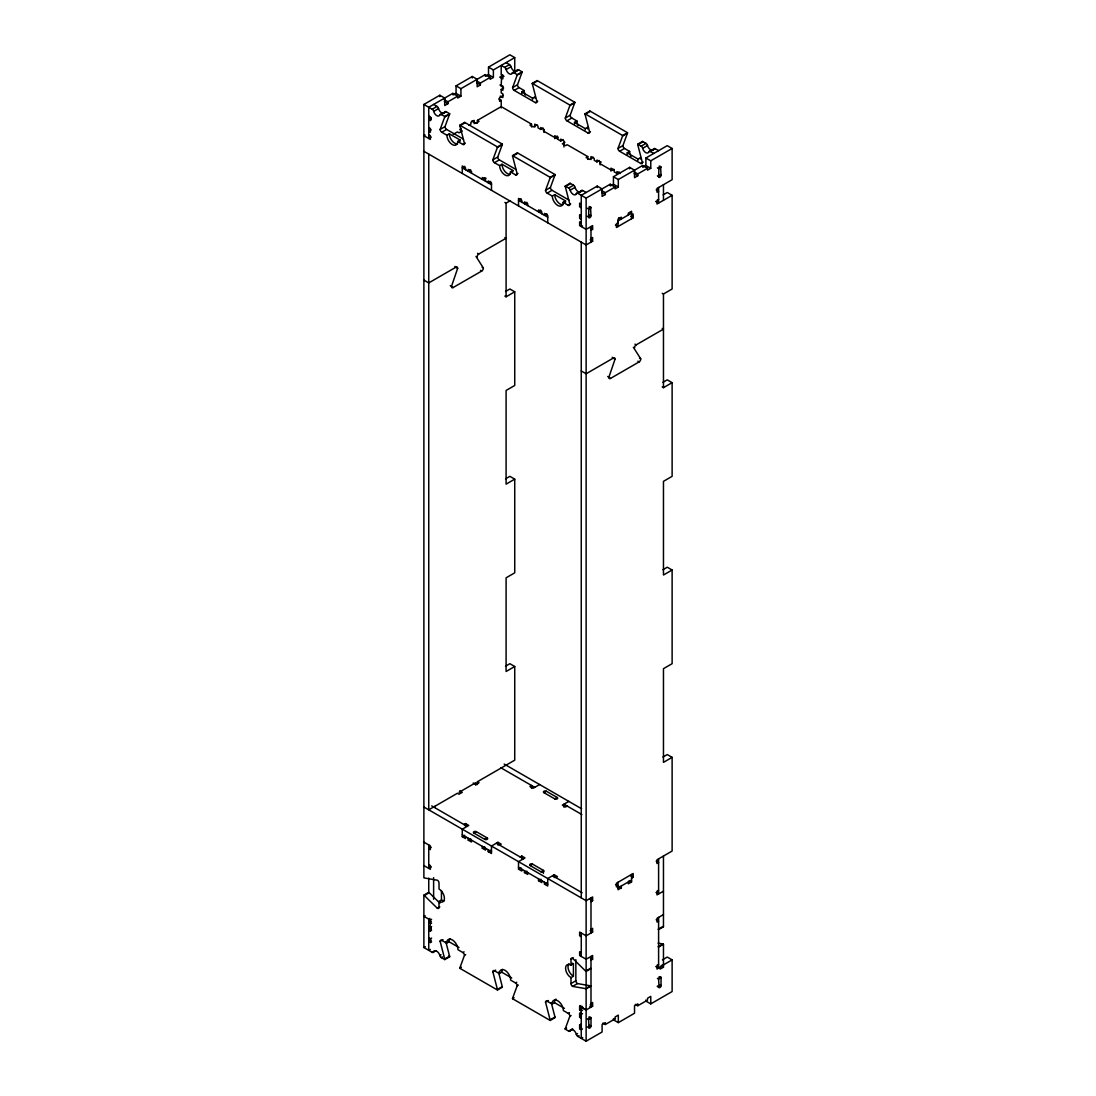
<?xml version="1.0" encoding="UTF-8"?>
<svg xmlns="http://www.w3.org/2000/svg" width="1096" height="1096" viewBox="0 0 1096 1096"><rect width="100%" height="100%" fill="white"/><g stroke="black" fill="none" stroke-linecap="round" stroke-linejoin="round"><path stroke-width="1.5" d="M431.18 119.793L431.262 117.615M502.886 86.063A1.726 1 -60 0 1 501.215 85.707L501.584 76.624A1.959 1.137 -60 0 1 503.187 75.638L503.598 75.967M589.785 214.898L590.991 215.611L588.566 217.008L588.922 207.925A1.959 1.137 -60 0 1 590.525 206.925L590.991 215.611A1.726 1 -60 0 1 589.785 217.72A1.726 1 -60 0 1 588.566 217.008L587.346 216.309M590.991 1026.13L590.634 1027.185A1.959 1.137 -60 0 1 589.032 1028.171L588.566 1019.499A1.726 1 -60 0 1 589.785 1017.389A1.726 1 -60 0 1 590.991 1018.088L590.991 1026.13L589.47 1025.253M659.819 174.47L661.039 175.168L658.6 176.579L658.97 167.483A1.959 1.137 -60 0 1 660.573 166.496L661.039 175.168A1.726 1 -60 0 1 659.819 177.278A1.726 1 -60 0 1 658.6 176.579L657.381 175.881M661.039 985.688L660.669 986.756A1.959 1.137 -60 0 1 659.066 987.743L658.6 979.057A1.726 1 -60 0 1 659.819 976.961A1.726 1 -60 0 1 661.039 977.659L661.039 985.688L659.819 984.989M475.979 256.409L483.322 267.945A2.288 1.329 -60 0 1 481.719 271.041L453.1 287.563A2.288 1.329 -60 0 1 451.511 286.316L457.635 268.397A2.288 1.329 -60 0 0 456.032 267.15L454.813 266.438M633.365 347.268L640.708 358.803A2.288 1.329 -60 0 1 639.105 361.913L610.486 378.435A2.288 1.329 -60 0 1 608.883 377.175L615.02 359.269A2.288 1.329 -60 0 0 613.418 358.008L612.198 357.31M446.894 135.219L449.319 133.808L460.142 140.055L457.703 141.466A7.645 4.411 60 0 1 452.305 144.59A7.645 4.411 60 0 1 446.894 135.219L441.757 132.26A2.288 1.329 60 0 1 440.126 129.438L444.702 116.998A2.288 1.329 60 0 0 444.771 116.505L449.634 113.696L446.209 111.724A2.288 1.329 60 0 0 444.688 112.093A4.59 2.644 60 0 1 441.62 112.82A4.59 2.644 60 0 1 438.564 108.559A2.288 1.329 60 0 0 437.03 106.422L433.619 104.449M440.126 129.438L445.003 126.629L449.565 114.189A2.288 1.329 60 0 0 449.634 113.696M537.752 101.188L535.314 102.586L514.23 90.406A2.288 1.329 60 0 1 512.599 87.598L517.175 75.158A2.288 1.329 60 0 0 517.244 74.665L522.107 71.857L518.682 69.884A2.288 1.329 60 0 0 517.161 70.24A4.59 2.644 60 0 1 514.093 70.98A4.59 2.644 60 0 1 511.037 66.719A2.288 1.329 60 0 0 509.503 64.582L506.092 62.609M512.599 87.598L517.476 84.789L522.039 72.35A2.288 1.329 60 0 0 522.107 71.857M499.598 165.647L502.023 164.249L512.846 170.483L510.407 171.894A7.645 4.411 60 0 1 505.009 175.018A7.645 4.411 60 0 1 499.598 165.647L494.46 162.688A2.288 1.329 60 0 1 492.83 159.865L497.406 147.439A2.288 1.329 60 0 0 497.474 146.933L502.338 144.124L464.704 122.396L459.827 125.204A2.288 1.329 60 0 0 459.895 125.78L464.471 143.494A2.288 1.329 60 0 1 462.841 144.425L457.703 141.466M492.83 159.865L497.707 157.057L502.269 144.617A2.288 1.329 60 0 0 502.338 144.124M590.456 131.616L588.018 133.013L566.933 120.834A2.288 1.329 60 0 1 565.303 118.026L569.879 105.586A2.288 1.329 60 0 0 569.947 105.093L574.811 102.284L537.163 80.556L532.3 83.365A2.288 1.329 60 0 0 532.368 83.94L536.944 101.654A2.288 1.329 60 0 1 535.314 102.586M565.303 118.026L570.18 115.217L574.742 102.777A2.288 1.329 60 0 0 574.811 102.284M552.302 196.074L554.727 194.677L565.55 200.911L563.111 202.322A7.645 4.411 60 0 1 557.713 205.445A7.645 4.411 60 0 1 552.302 196.074L547.164 193.115A2.288 1.329 60 0 1 545.534 190.293L550.11 177.867A2.288 1.329 60 0 0 550.178 177.36L555.042 174.552L517.408 152.823L512.531 155.632A2.288 1.329 60 0 0 512.599 156.207L517.175 173.922A2.288 1.329 60 0 1 515.545 174.853L510.407 171.894M545.534 190.293L550.411 187.484L554.973 175.045A2.288 1.329 60 0 0 555.042 174.552M643.16 162.044L640.722 163.441L619.637 151.275A2.288 1.329 60 0 1 618.007 148.453L622.583 136.014A2.288 1.329 60 0 0 622.651 135.52L627.515 132.712L589.867 110.984L585.004 113.792A2.288 1.329 60 0 0 585.072 114.368L589.648 132.082A2.288 1.329 60 0 1 588.018 133.013M618.007 148.453L622.884 145.645L627.446 133.205A2.288 1.329 60 0 0 627.515 132.712M498.557 972.234L502.269 986.633A2.288 1.329 60 0 1 502.338 987.208L497.474 990.017L459.827 968.289A2.288 1.329 60 0 1 459.895 967.782L464.471 955.342L465.69 954.643M551.261 1002.662L554.973 1017.061A2.288 1.329 60 0 1 555.042 1017.636L550.178 1020.445L512.531 998.716A2.288 1.329 60 0 1 512.599 998.209L517.175 985.77L518.394 985.071M615.473 1018.636L605.335 1024.5L605.335 1022.623L602.088 1024.5L602.088 1031.994L586.127 1041.2L577.839 1036.419A2.288 1.329 60 0 1 576.304 1034.282A4.59 2.644 60 0 0 573.249 1030.021A4.59 2.644 60 0 0 570.194 1030.747A2.288 1.329 60 0 1 568.66 1031.117L565.235 1029.144A2.288 1.329 60 0 1 565.303 1028.637L569.879 1016.198L571.098 1015.499M439.893 903.186L429.207 892.692A2.288 1.329 60 0 0 428.742 892.35L423.878 895.158A2.288 1.329 60 0 1 424.344 895.514L437.4 908.324A2.288 1.329 60 0 0 439.017 907.392L439.017 901.46A7.645 4.411 60 0 0 444.428 898.336A7.645 4.411 60 0 0 439.017 888.966L439.017 883.034A2.288 1.329 60 0 0 437.4 880.225L424.344 877.965A2.288 1.329 60 0 1 423.878 877.773L423.878 104.449L439.839 95.242L444.702 98.051L444.702 105.545L447.949 103.668L447.949 101.791L457.676 96.174L457.676 98.051L460.923 96.174L460.923 88.68L456.059 85.872L456.059 93.366L460.923 96.174M456.059 85.872L472.28 76.501L477.157 79.309L477.157 86.803L480.391 84.926L480.391 83.063L490.131 77.432L490.131 79.309L493.378 77.432L493.378 69.939L514.736 57.608L514.736 71.267M493.378 77.432L488.515 74.624L488.515 67.13L509.873 54.8L514.736 57.608M457.676 96.174L452.812 93.366L428.742 107.257L428.742 138.48L431.18 137.082M460.923 88.68L485.268 74.624L490.131 77.432M453.621 94.763L456.059 93.366M485.87 76.145L488.515 74.624M423.878 104.449L432.167 109.23L437.03 106.422M500.242 77.35L502.845 78.844L502.845 75.09L501.215 74.158L501.215 65.418L504.64 67.39L509.503 64.582M432.167 109.23A2.288 1.329 60 0 1 433.701 111.367L438.564 108.559M504.64 67.39A2.288 1.329 60 0 1 506.174 69.528L511.037 66.719M431.18 118.341L428.742 119.752L430.372 120.683L430.372 116.943L428.742 115.998M433.701 111.367A4.59 2.644 60 0 0 436.756 115.628A4.59 2.644 60 0 0 439.811 114.902L444.688 112.093M506.174 69.528A4.59 2.644 60 0 0 509.229 73.788A4.59 2.644 60 0 0 512.284 73.062L517.161 70.24M439.811 114.902A2.288 1.329 60 0 1 441.346 114.532L446.209 111.724M512.284 73.062A2.288 1.329 60 0 1 513.819 72.692L518.682 69.884M444.702 116.998L449.565 114.189M517.175 75.158L522.039 72.35M431.18 129.89L428.742 131.301L430.372 132.232L430.372 128.492L428.742 127.547M500.242 96.078L502.845 97.571L502.845 93.831L501.215 92.9L501.215 89.461L503.653 88.05M425.097 134.972L423.878 135.671L430.372 139.425L430.372 135.671L428.742 134.739M503.379 95.393L499.598 97.571L499.598 101.325L501.215 100.394L501.215 107.997M441.757 132.26L446.62 129.438L463.498 139.178M514.23 90.406L519.093 87.598L524.231 90.571A7.645 4.411 60 0 0 525.354 95.037M459.895 125.78L464.773 122.971A2.288 1.329 60 0 1 464.704 122.396M532.368 83.94L537.232 81.131A2.288 1.329 60 0 1 537.163 80.556M521.929 93.407A7.645 4.411 60 0 1 521.792 91.968L524.231 90.571M460.868 128.054L460.663 131.917M453.21 134.356L457.416 131.931L459.032 132.863L462.279 130.986L459.676 129.492M468.745 125.382L470.938 124.108L470.938 122.245L474.184 120.368L474.184 123.643M477.418 123.177L477.418 120.368L501.215 106.627L531.505 124.122L531.505 126.931M475.609 123.286L479.048 121.314L477.418 120.368M532.478 99.503A7.645 4.411 60 0 0 532.615 98.215L535.054 96.818A7.645 4.411 60 0 1 534.917 98.092M462.841 144.425L465.279 143.028M531.505 124.122L529.889 125.054L533.122 126.931L537.026 124.684M497.406 147.439L502.269 144.617M569.879 105.586L574.742 102.777M464.868 166.332L462.279 167.839L491.488 184.69M470.664 169.866L468.225 171.264L468.225 169.401L471.472 171.264L471.472 173.141M534.752 127.122L534.752 124.122L537.999 125.999L537.999 127.862L540.698 129.424L543.137 128.027M494.46 162.688L499.324 159.865L516.202 169.62M566.933 120.834L571.797 118.026L576.934 120.998A7.645 4.411 60 0 0 578.058 125.465M512.599 156.207L517.476 153.399A2.288 1.329 60 0 1 517.408 152.823M585.072 114.368L589.936 111.559A2.288 1.329 60 0 1 589.867 110.984M574.633 123.834A7.645 4.411 60 0 1 574.496 122.396L576.934 120.998M484.72 177.977L482.295 179.388L482.295 177.511L485.528 179.388L485.528 181.265M490.666 181.415L488.241 182.827L488.241 180.95L491.488 182.827L491.488 190.32M554.754 138.671L554.754 135.671L558.001 137.548L558.001 139.425L560.714 140.987L563.139 139.576M585.182 129.931A7.645 4.411 60 0 0 585.319 128.643L587.757 127.246A7.645 4.411 60 0 1 587.525 128.903M564.933 142.288L562.33 143.795L565.577 145.658L567.194 144.727L587.757 156.591L587.757 159.4M515.545 174.853L517.983 173.456M504.872 202.418L506.092 203.116L510.407 200.623M550.11 177.867L554.973 175.045M622.583 136.014L627.446 133.205M587.757 156.591L586.127 157.536L589.374 159.4L593.265 157.153M521.121 198.814L518.518 200.308L547.726 217.172M526.902 202.335L524.477 203.746L524.477 201.87L527.724 203.746L527.724 205.61M590.991 159.591L590.991 156.591L594.238 158.468L594.238 160.345L596.95 161.907L599.375 160.496M547.164 193.115L552.028 190.293L568.906 200.047M619.637 151.275L624.501 148.453L629.638 151.426A7.645 4.411 60 0 0 631.022 156.386M563.111 202.322L568.249 205.281A2.288 1.329 60 0 0 569.879 204.349L565.303 186.635A2.288 1.329 60 0 1 565.235 186.06L570.112 183.251L573.523 185.224A2.288 1.329 60 0 1 575.058 187.361A4.59 2.644 60 0 0 578.113 191.622A4.59 2.644 60 0 0 581.181 190.896A2.288 1.329 60 0 1 582.702 190.526L586.127 192.499M640.722 163.441A2.288 1.329 60 0 0 642.352 162.509L637.776 144.795A2.288 1.329 60 0 1 637.708 144.22L642.571 141.411L645.996 143.384A2.288 1.329 60 0 1 647.531 145.521A4.59 2.644 60 0 0 650.586 149.782A4.59 2.644 60 0 0 653.654 149.056A2.288 1.329 60 0 1 655.175 148.686L658.6 150.659M565.303 186.635L570.18 183.827A2.288 1.329 60 0 1 570.112 183.251M637.776 144.795L642.64 141.987A2.288 1.329 60 0 1 642.571 141.411M627.337 154.262A7.645 4.411 60 0 1 627.2 152.823L629.638 151.426M565.235 186.06L568.66 188.033L573.523 185.224M637.708 144.22L641.133 146.193L645.996 143.384M568.66 188.033A2.288 1.329 60 0 1 570.194 190.17L575.058 187.361M641.133 146.193A2.288 1.329 60 0 1 642.667 148.33L647.531 145.521M570.194 190.17A4.59 2.644 60 0 0 573.249 194.43A4.59 2.644 60 0 0 576.304 193.704L581.181 190.896M642.667 148.33A4.59 2.644 60 0 0 645.722 152.591A4.59 2.644 60 0 0 648.777 151.864L653.654 149.056M576.304 193.704A2.288 1.329 60 0 1 577.839 193.334L582.702 190.526M648.777 151.864A2.288 1.329 60 0 1 650.312 151.495L655.175 148.686M637.886 160.359A7.645 4.411 60 0 0 638.023 159.071L640.461 157.673A7.645 4.411 60 0 1 640.324 158.947M546.918 213.884L544.479 215.296L544.479 213.419L547.726 215.296L547.726 222.789M611.006 171.14L611.006 168.14L614.253 170.017L614.253 171.894L616.952 173.456L619.391 172.045M456.032 267.15L428.742 282.905L423.878 280.083M477.198 257.108A2.288 1.329 -60 0 1 478.801 253.998L506.092 238.243L504.872 237.544M618.308 187.032L613.445 184.224L613.445 176.73L618.308 179.539L618.308 187.032L615.062 188.909L615.062 187.032L605.335 192.663L605.335 194.526L602.088 196.403L602.088 188.909L597.21 186.101L581.264 195.307L581.264 226.53L582.483 225.831M613.445 176.73L629.666 167.359L634.529 170.181L634.529 177.675L637.776 175.798L637.776 173.922L647.517 168.305L647.517 170.181L650.764 168.305L650.764 160.811L672.122 148.481L672.122 179.703L656.984 188.444L656.984 192.184L658.6 191.252L656.162 189.841M650.764 168.305L645.887 165.496L645.887 158.002L667.259 145.658L672.122 148.481M568.249 205.281L570.687 203.883M577.839 193.334L586.127 198.116L610.198 184.224L615.062 187.032M618.308 179.539L642.64 165.496L647.517 168.305M610.801 185.745L613.445 184.224M643.051 167.126L645.887 165.496M588.566 209.213L590.991 207.802M658.6 168.77L661.039 167.359M590.991 230.283L592.621 229.352L592.621 225.598L586.127 229.352L579.633 225.598L579.633 221.858L581.264 222.789M618.034 220.913L631.556 213.104M663.121 194.883L667.259 192.499L672.122 195.307L672.122 288.988L663.464 293.988L662.244 293.276M590.991 238.407L592.621 237.462L592.621 241.216L586.127 244.956L423.878 151.289M618.048 222.776L616.432 223.721L616.432 227.461L633.187 217.789L633.187 214.035L631.57 214.98M658.6 199.376L656.984 200.308L656.984 204.048L672.122 195.307M505.544 291.481L509.873 288.988L514.736 291.796L514.736 385.477L506.092 390.464L506.092 484.144L514.736 479.144L514.736 572.824L506.092 577.825L506.092 671.492L514.736 666.505L514.736 760.172L477.418 781.722L477.418 784.531M504.872 296.098L506.092 296.797L514.736 291.796M613.418 358.008L586.127 373.763L581.264 370.955M634.584 347.966A2.288 1.329 -60 0 1 636.173 344.87L663.464 329.115L662.244 328.403M662.929 382.353L667.259 379.846L672.122 382.668L672.122 476.335L663.464 481.336L663.464 575.003L672.122 570.016L672.122 663.683L663.464 668.683L663.464 762.364L672.122 757.363L672.122 851.044L656.984 859.785L656.984 863.525L658.6 862.593L656.162 861.182M505.544 478.842L509.873 476.335L514.736 479.144M662.244 386.957L663.464 387.655L672.122 382.668M662.929 569.701L667.259 567.207L672.122 570.016M505.544 666.19L509.873 663.697L514.736 666.505M459.046 792.326L475.815 782.654L475.815 785.147M463.896 824.493L465.526 823.562L468.773 825.439L462.279 829.179L462.279 836.673L465.526 838.55L465.526 836.673M431.18 847.29L428.742 848.701L430.372 849.633L430.372 845.893L423.878 842.139M539.616 784.531L533.122 788.284L529.889 786.407L531.505 785.462L531.505 788.284M462.279 836.673L464.718 835.275M473.91 833.083L476.335 831.686L487.158 837.919A1.726 1 0 0 1 487.158 839.331A1.726 1 0 0 1 484.72 839.331L473.91 833.083A1.726 1 0 0 1 473.91 831.686A1.726 1 0 0 1 476.335 831.686M543.945 792.655L546.383 791.244L557.193 797.491A1.726 1 0 0 1 557.193 798.888A1.726 1 0 0 1 554.754 798.888L543.945 792.655A1.726 1 0 0 1 543.945 791.244A1.726 1 0 0 1 546.383 791.244M468.225 838.235L468.225 840.111L470.664 838.7M431.345 866.868L428.742 868.375L428.742 844.948M484.72 839.331L487.158 837.919M554.754 798.888L557.193 797.491M482.295 846.359L482.295 848.236L484.72 846.824M499.598 845.112L501.215 844.167L497.968 842.29L491.488 846.043L491.488 853.537L488.241 851.661L488.241 849.784M568.824 801.395L562.33 805.135L565.577 807.012L567.194 806.081M488.241 851.661L490.666 850.263M662.929 757.048L667.259 754.555L672.122 757.363M424.344 895.514L429.207 892.692M439.017 901.46L441.455 900.049A7.645 4.411 60 0 0 444.442 900.734M520.148 856.976L521.765 856.031L525.011 857.908L518.518 861.662L518.518 869.155L521.765 871.019L521.765 869.155M425.097 915.598L423.878 916.297L430.372 920.051L431.591 919.338M437.4 908.324L439.839 906.913M429.961 918.407L428.742 919.106L428.742 950.342L430.262 949.451M518.518 869.155L520.956 867.744M431.18 921.448L428.742 922.859L430.372 923.791L431.591 923.092M532.588 864.155A1.726 1 0 0 0 530.149 864.155A1.726 1 0 0 0 530.149 865.552L532.588 864.155L543.397 870.402L543.397 873.402M430.262 925.408L428.742 926.298L430.372 927.23L431.591 926.531M524.477 870.717L524.477 872.58L526.902 871.183M431.262 928.065A1.726 1 -60 0 0 431.18 928.641L428.742 930.038L430.372 930.97L431.591 930.271M540.972 871.8L543.397 870.402A1.726 1 0 0 1 543.397 871.8A1.726 1 0 0 1 540.972 871.8L530.149 865.552M428.742 937.847L430.372 938.779L431.591 938.08M431.18 940.19L428.742 941.587L430.372 942.533L431.591 941.82M538.533 878.828L538.533 880.705L540.972 879.293M423.878 895.158L423.878 947.519L425.344 946.684M555.836 877.581L557.467 876.649L554.22 874.772L547.726 878.513L547.726 886.006L544.479 884.143L544.479 882.266M445.853 941.807L449.565 956.205A2.288 1.329 60 0 1 449.634 956.781L444.771 959.589A2.288 1.329 60 0 0 444.702 959.014L440.126 941.3L442.976 939.656M544.479 884.143L546.918 882.732M440.126 941.3A2.288 1.329 60 0 1 441.757 940.354L446.62 943.163L449.059 941.765A8.028 4.631 60 0 1 450.004 938.697M423.878 947.519L432.167 952.314L434.906 950.725M432.167 952.314A2.288 1.329 60 0 0 433.701 951.945L435.824 950.712M433.701 951.945A4.59 2.644 60 0 1 436.756 951.218A4.59 2.644 60 0 1 439.811 955.479L441.03 954.78M439.811 955.479A2.288 1.329 60 0 0 441.346 957.616L442.565 956.904M444.702 959.014L449.565 956.205M446.62 943.163A8.028 4.631 60 0 1 452.305 939.889A8.028 4.631 60 0 1 457.977 949.725L462.841 952.534L464.06 951.835M459.895 967.782L461.115 967.083M459.827 968.289L461.046 967.576M590.991 901.624L592.621 900.693L592.621 896.939L586.127 900.693L423.878 807.012M631.57 878.197L633.187 877.266L633.187 873.512L616.432 883.198L616.432 886.938L618.048 886.006L615.61 884.595M618.034 887.883L631.556 880.074M621.295 886.006L621.295 887.883L618.048 889.747L618.034 882.266M631.556 874.457L631.57 881.951L628.323 883.814L628.323 881.951M497.474 990.017A2.288 1.329 60 0 0 497.406 989.441L492.83 971.727L495.68 970.083M492.83 971.727A2.288 1.329 60 0 1 494.46 970.782L499.324 973.604L501.763 972.193A8.028 4.631 60 0 1 502.489 969.398M590.991 929.257L592.621 928.326L592.621 932.066L586.127 935.82L579.633 932.066L579.633 935.82L581.264 936.751M658.6 890.226L656.984 891.158L656.984 894.911L663.464 891.158M497.406 989.441L502.269 986.633M499.324 973.604A8.028 4.631 60 0 1 505.009 970.316A8.028 4.631 60 0 1 510.681 980.153L515.545 982.961L516.764 982.263M572.605 986.386L577.469 983.578L590.539 985.838A2.288 1.329 60 0 1 590.991 986.03L586.127 988.839A2.288 1.329 60 0 0 585.661 988.647L572.605 986.386A2.288 1.329 60 0 1 570.989 983.578L570.989 977.646A7.645 4.411 60 0 1 565.577 968.275A7.645 4.411 60 0 1 570.989 965.151L570.989 959.219L573.414 957.808M512.599 998.209L513.819 997.511M512.531 998.716L513.75 998.004M570.989 965.151L573.414 963.74L573.414 976.235L570.989 977.646M663.464 914.585L656.984 918.325L656.984 922.078L658.6 921.133L656.162 919.736M590.991 960.165L592.621 959.233L592.621 955.493L586.127 959.233L579.633 955.493L579.633 951.739L581.264 952.671M585.661 971.097L590.539 968.289A2.288 1.329 60 0 0 590.991 968.631L586.127 971.44A2.288 1.329 60 0 1 585.661 971.097L572.605 958.288A2.288 1.329 60 0 0 570.989 959.219M663.464 926.791L658.6 929.6A2.288 1.329 60 0 1 658.134 929.257L662.998 926.449A2.288 1.329 60 0 0 663.464 926.791L663.464 856.031M570.989 983.578L575.852 980.769L575.852 959.658M550.178 1020.445A2.288 1.329 60 0 0 550.11 1019.869L545.534 1002.155L548.384 1000.511M545.534 1002.155A2.288 1.329 60 0 1 547.164 1001.21L552.028 1004.032L554.466 1002.621A8.028 4.631 60 0 1 555.919 999.086M585.661 988.647L590.539 985.838M663.464 944.19A2.288 1.329 60 0 0 662.998 943.999L658.134 946.807A2.288 1.329 60 0 1 658.6 946.999L663.464 944.19L663.464 967.193L660.217 969.07L660.217 967.193M550.11 1019.869L554.973 1017.061M582.483 1010.211L581.264 1010.909L579.633 1009.978L579.633 1006.224L580.853 1005.525M552.028 1004.032A8.028 4.631 60 0 1 557.713 1000.744A8.028 4.631 60 0 1 563.385 1010.581L568.249 1013.389L569.468 1012.69M662.381 959.877L667.259 957.068L672.122 959.877L672.122 991.551L650.764 1003.881L645.887 1001.073L645.887 1000.018M582.483 1006.457L581.264 1007.169L581.264 1038.392L582.73 1037.542M579.633 1009.978L581.469 1008.923M590.991 1003.415L592.621 1002.484L592.621 1006.224L586.127 1009.978L579.633 1006.224M658.6 964.384L656.984 965.329L656.984 969.07L663.464 965.329L662.244 964.617M663.464 964.877L672.122 959.877M581.264 1018.088L579.633 1017.157L579.633 1013.403L580.853 1012.704M582.483 1013.649L581.264 1014.348L579.633 1013.403M579.633 1017.157L581.469 1016.102M565.303 1028.637L566.522 1027.938M565.235 1029.144L566.454 1028.432M568.66 1031.117L572.619 1028.829M582.483 1028.938L581.264 1029.651L579.633 1028.706L579.633 1024.966L580.853 1024.253M570.194 1030.747L572.619 1029.35M579.633 1028.706L581.469 1027.651M576.304 1034.282L577.524 1033.583M588.566 1027.308L590.991 1025.897M661.039 985.468L658.6 986.866L657.381 986.167M577.839 1036.419L579.058 1035.706M635.338 1004.361L637.776 1005.758L647.517 1000.141L647.517 998.264L650.764 996.387L650.764 1003.881M613.445 1018.759L613.445 1019.814L618.308 1022.623L634.529 1013.252L634.529 1005.758L637.776 1003.881L637.776 1005.758M658.107 943.149L662.998 943.999M513.819 72.692L517.244 74.665M532.3 83.365L569.947 105.093M585.004 113.792L622.651 135.52M650.312 151.495L653.737 153.467M488.515 67.13L493.378 69.939M645.887 158.002L650.764 160.811M501.516 75.035L503.653 76.268M659.203 166.085L661.039 167.14M501.215 75.09L503.653 76.501M499.995 76.967L501.215 77.679M657.381 167.839L658.6 168.537M521.792 91.968L532.615 98.215M574.496 122.396L585.319 128.643M627.2 152.823L638.023 159.071M499.995 85.008L502.845 86.653L502.845 90.393L501.215 89.461M476.746 80.953L480.391 83.063M634.132 171.812L637.776 173.922M476.746 82.83L480.391 84.926M634.132 173.689L637.776 175.798M498.79 98.983L501.215 100.394M620.199 173.456L616.952 171.579L616.952 173.456M655.641 201.417L658.6 203.116L658.6 187.512M444.291 99.681L447.949 101.791M601.677 190.553L605.335 192.663M444.291 101.558L447.949 103.668M601.677 192.417L605.335 194.526M471.91 120.93L475.815 123.41M630.762 216.378L633.187 217.789M441.346 114.532L444.771 116.505M459.827 125.204L497.474 146.933M512.531 155.632L550.178 177.36M618.856 217.625L621.295 219.036L621.295 217.159L618.048 219.036L618.034 226.53L615.445 225.036M589.169 206.514L590.991 207.569M581.264 204.048L579.633 203.116L579.633 206.87L581.264 207.802M429.961 117.409L431.18 118.108M587.346 208.267L588.566 208.98M581.264 215.611L579.633 214.665L579.633 218.419L581.264 219.351M590.182 227.941L592.621 229.352M540.287 210.062L540.972 210.459L538.533 211.857L538.533 209.994L541.78 211.857L541.78 213.734M590.182 239.805L592.621 241.216M477.582 253.299L478.801 253.998M634.968 344.158L636.173 344.87M482.103 267.232L483.322 267.945M639.489 358.104L640.708 358.803M480.514 270.342L481.719 271.041M637.886 361.214L639.105 361.913M456.416 267.698L457.635 268.397M613.801 358.556L615.02 359.269M450.292 285.604L451.511 286.316M607.677 376.476L608.883 377.175M451.579 286.686L453.1 287.563M608.965 377.558L610.486 378.435M504.174 764.063L581.634 808.793M500.776 767.734L534.752 787.339M581.88 814.547L563.961 804.204L563.961 807.204M477.418 781.722L479.048 782.654L475.801 784.531L473.198 783.037M630.762 875.855L633.187 877.266M656.011 892.473L658.6 893.98L658.6 858.839M629.131 880.54L631.57 881.951M459.676 790.833L462.279 792.34L459.032 794.216L457.416 793.271L428.742 809.821L428.742 154.098M618.856 886.472L621.295 887.883M431.701 805.903L467.143 826.37M496.351 843.235L523.395 858.839M552.603 875.704L582.14 892.761M590.182 899.282L592.621 900.693M462.279 834.796L491.488 851.661M518.518 867.279L547.726 884.143M468.225 840.111L471.472 841.988L471.472 840.111M482.295 848.236L485.528 850.099L485.528 848.236M524.477 872.58L527.724 874.457L527.724 872.58M538.533 880.705L541.78 882.581L541.78 880.705M661.039 965.795L663.464 967.193M655.764 966.494L658.6 968.138L658.6 917.393M590.182 930.668L592.621 932.066M659.203 976.605L661.039 977.659L658.6 979.057L657.381 978.358M657.381 986.4L658.6 987.099M428.742 864.621L430.372 865.566L430.372 869.306L423.878 865.566M590.182 957.822L592.621 959.233M590.182 1004.827L592.621 1006.224M589.785 1006.457L590.991 1007.169L590.991 956.424M582.88 1008.101L582.072 1007.635M584.1 1008.8L583.291 1008.334M585.319 1009.512L584.51 1009.032M602.896 1023.089L605.335 1024.5M588.963 1016.924L590.991 1018.088L588.566 1019.499L587.346 1018.801M429.961 927.928L431.18 929.572M449.059 941.765L458.991 947.506M501.763 972.193L511.695 977.933M554.466 1002.621L564.399 1008.361M587.346 1026.829L588.566 1027.541M579.633 1024.966L581.264 1025.897M448.565 956.164L449.634 956.781M441.346 957.616L444.771 959.589M663.464 184.69L663.464 200.308M663.464 293.988L663.464 387.655M642.64 165.496L642.64 166.784M631.556 218.734L631.57 211.227L628.323 213.104L628.323 214.98M629.666 167.359L629.666 168.77M618.308 1022.623L618.308 1015.129L615.062 1017.006L615.062 1018.869M610.198 184.224L610.198 185.745M600.183 164.893L600.183 161.907L596.95 160.03L596.95 161.907M597.21 186.101L597.21 187.498M590.991 226.53L590.991 242.148M590.991 897.871L590.991 933.011M586.127 198.116L586.127 987.304M586.127 988.839L586.127 1041.2M581.264 242.148L581.264 897.871M581.264 933.011L581.264 956.424M563.961 146.974L563.961 140.987L560.714 139.11L560.714 140.987M557.193 136.137L557.193 138.945M554.22 874.772L554.22 877.581M543.945 132.424L543.945 129.424L540.698 127.561L540.698 129.424M521.765 202.185L521.765 200.308L518.518 198.431L518.518 205.925M521.765 856.031L521.765 858.839M506.092 203.116L506.092 296.797M497.968 842.29L497.968 845.112M485.268 74.624L485.268 76.145M472.28 76.501L472.28 77.912M465.526 169.702L465.526 167.839L462.279 165.962L462.279 173.456M465.526 823.562L465.526 826.37M452.812 93.366L452.812 94.763M441.455 890.678L441.455 900.049M439.839 95.242L439.839 96.64M435.235 806.081L435.235 807.478M433.619 877.622L433.619 899.241M430.372 920.051L430.372 923.791M430.372 927.23L430.372 930.97M430.372 938.779L430.372 942.533M428.742 878.143L428.742 893.103M486.117 178.264A1.726 1 0 0 1 484.966 178.1M544.191 129.78A1.726 1 0 0 0 543.945 131.301L554.754 137.548A1.726 1 0 0 0 556.946 137.671A1.726 1 0 0 0 557.563 136.452M601.225 162.085A1.726 1 0 0 0 599.786 162.742A1.726 1 0 0 0 600.183 163.77L611.006 170.017A1.726 1 0 0 0 612.883 170.236A1.726 1 0 0 0 613.938 169.318M519.093 87.598A2.288 1.329 60 0 1 517.476 84.789M571.797 118.026A2.288 1.329 60 0 1 570.18 115.217M624.501 148.453A2.288 1.329 60 0 1 622.884 145.645M446.62 129.438A2.288 1.329 60 0 1 445.003 126.629M499.324 159.865A2.288 1.329 60 0 1 497.707 157.057M552.028 190.293A2.288 1.329 60 0 1 550.411 187.484M562.96 204.746A7.645 4.411 60 0 1 557.494 201.705A7.645 4.411 60 0 1 554.727 194.677M565.55 200.911A7.645 4.411 60 0 1 565.426 202.198M510.257 174.319A7.645 4.411 60 0 1 504.79 171.277A7.645 4.411 60 0 1 502.023 164.249M512.846 170.483A7.645 4.411 60 0 1 512.723 171.771M457.553 143.891A7.645 4.411 60 0 1 452.086 140.85A7.645 4.411 60 0 1 449.319 133.808M460.142 140.055A7.645 4.411 60 0 1 460.019 141.343M577.469 983.578A2.288 1.329 60 0 1 575.852 980.769M573.414 976.235A7.645 4.411 60 0 1 568.605 970.07A7.645 4.411 60 0 1 569.016 963.822M572.249 963.22A7.645 4.411 60 0 1 573.414 963.74M462.841 952.534A2.288 1.329 60 0 1 464.471 955.342M515.545 982.961A2.288 1.329 60 0 1 517.175 985.77M568.249 1013.389A2.288 1.329 60 0 1 569.879 1016.198"/></g></svg>
